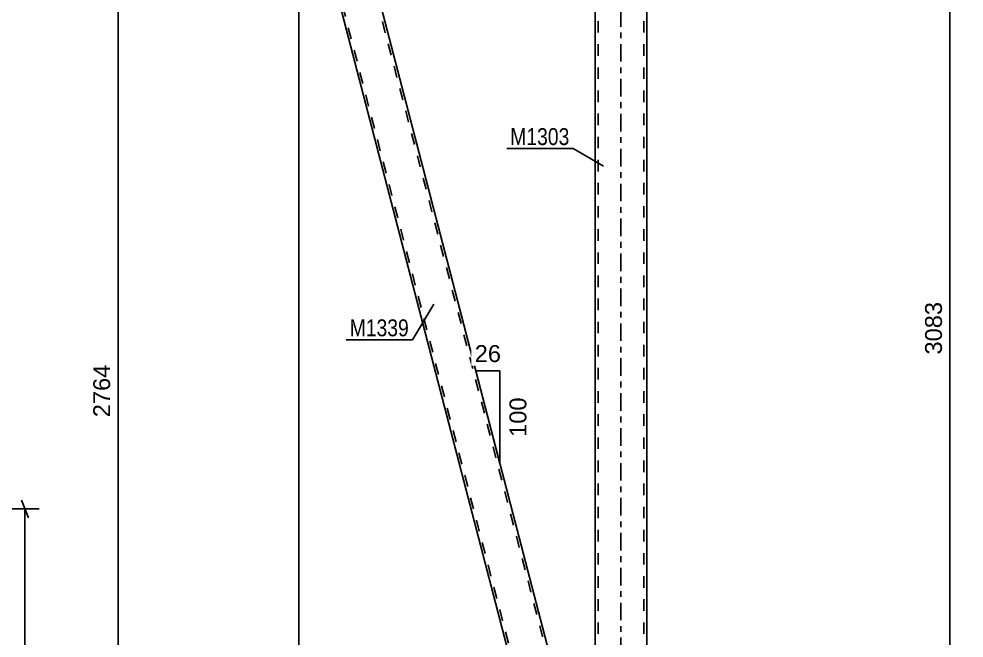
# Model space of a CAD drawing. Header units: millimetres. Extents: x 0 to 841, y 0 to 594.
# Drawn here: x 334.7 to 495, y 358.9 to 463.9 of the extents above; entities that cross this region are included whole.
import ezdxf

# ---------------------------------------------------------------- set-up
doc = ezdxf.new("R2010")
doc.units = ezdxf.units.MM
doc.linetypes.add('DXK_LINE_DOT2', pattern=[3.9198, 1.9599, -1.9599])
doc.linetypes.add('DXK_LINE_DOT3', pattern=[5.9187, 2.979, -0.9799, 0.9799, -0.9799])
doc.styles.add('Arial', font='ARIAL.TTF', dxfattribs={"height": 0.2})
doc.styles.add('Arial Narrow', font='ARIALN.TTF', dxfattribs={"height": 0.2})

# ---------------------------------------------------------------- blocks, each defined once
blk = doc.blocks.new('Part-318884472-3549 - 3517')
at = {"color": 7, "linetype": 'DXK_LINE_DOT2'}
for p, q in [((441.18, 501.35), (432.38, 501.35)), ((432.38, 476.39), (432.38, 501.35)), ((432.91, 308.68), (432.91, 501.35)), ((440.64, 308.68), (440.64, 501.35)), ((441.18, 476.39), (441.18, 501.35)), ((432.38, 308.68), (432.38, 335.87)), ((441.18, 308.68), (441.18, 335.87)), ((432.38, 308.68), (432.38, 308.68)), ((432.46, 308.68), (432.38, 308.68)), ((432.38, 308.68), (432.46, 308.68)), ((432.69, 308.68), (432.46, 308.68)), ((432.46, 308.68), (432.69, 308.68)), ((433.03, 308.68), (432.69, 308.68)), ((432.69, 308.68), (433.03, 308.68)), ((432.91, 308.68), (432.91, 308.68)), ((432.91, 308.68), (432.95, 308.68)), ((432.95, 308.68), (432.91, 308.68)), ((432.95, 308.68), (433.07, 308.68)), ((433.07, 308.68), (432.95, 308.68)), ((433.44, 308.68), (433.03, 308.68)), ((433.03, 308.68), (433.44, 308.68)), ((433.07, 308.68), (433.24, 308.68)), ((433.24, 308.68), (433.07, 308.68)), ((433.24, 308.68), (433.44, 308.68)), ((433.44, 308.68), (433.24, 308.68)), ((433.44, 308.68), (440.11, 308.68)), ((433.44, 308.68), (440.11, 308.68)), ((433.44, 308.68), (440.11, 308.68)), ((433.44, 308.68), (440.11, 308.68)), ((440.11, 308.68), (440.31, 308.68)), ((440.31, 308.68), (440.11, 308.68)), ((440.11, 308.68), (440.52, 308.68)), ((440.52, 308.68), (440.11, 308.68)), ((440.31, 308.68), (440.49, 308.68)), ((440.49, 308.68), (440.31, 308.68)), ((440.49, 308.68), (440.6, 308.68)), ((440.6, 308.68), (440.49, 308.68)), ((440.52, 308.68), (440.86, 308.68)), ((440.86, 308.68), (440.52, 308.68)), ((440.6, 308.68), (440.64, 308.68)), ((440.64, 308.68), (440.6, 308.68)), ((440.64, 308.68), (440.64, 308.68)), ((440.86, 308.68), (441.09, 308.68)), ((441.09, 308.68), (440.86, 308.68)), ((441.09, 308.68), (441.18, 308.68)), ((441.18, 308.68), (441.09, 308.68)), ((441.18, 308.68), (441.18, 308.68))]:
    blk.add_line(p, q, dxfattribs=at)
at = {"color": 7, "linetype": 'DXK_LINE_DOT3'}
blk.add_line((436.78, 308.68), (436.78, 501.35), dxfattribs=at)
at = {"color": 2, "linetype": 'Continuous'}
for p, q in [((432.38, 335.87), (432.38, 476.39)), ((441.18, 335.87), (441.18, 476.39))]:
    blk.add_line(p, q, dxfattribs=at)
blk = doc.blocks.new('Part-318884472-3620 - 3517')
at = {"color": 7, "linetype": 'DXK_LINE_DOT2'}
for p, q in [((388.45, 495.25), (382.16, 492.96)), ((432.38, 324.99), (388.08, 495.12)), ((430.54, 308.76), (382.54, 493.1)), ((432.38, 308.76), (432.38, 326.58)), ((432.38, 308.76), (431.71, 308.76))]:
    blk.add_line(p, q, dxfattribs=at)
at = {"color": 2, "linetype": 'Continuous'}
for p, q in [((432.38, 326.58), (388.45, 495.25)), ((430.13, 308.76), (382.16, 492.96)), ((430.13, 308.76), (431.71, 308.76))]:
    blk.add_line(p, q, dxfattribs=at)
blk = doc.blocks.new('StraightDimension-318884472-3390 - 2831')
at = {"color": 7, "linetype": 'Continuous'}
for p, q in [((336.31, 379.32), (335.11, 382.32)), ((306.07, 380.82), (338.11, 380.82)), ((335.71, 168.23), (335.71, 380.82)), ((335.11, 169.73), (336.31, 166.73)), ((296.64, 168.23), (338.11, 168.23))]:
    blk.add_line(p, q, dxfattribs=at)
at = {"color": 0}
blk.add_wipeout([(334.96, 279.57), (330.76, 279.57), (330.76, 269.48), (334.96, 269.48)], dxfattribs=at)
at = {"color": 3, "style": 'Arial'}
blk.add_text('3189', height=2.865, rotation=90.0002, dxfattribs=at).set_placement((334.36, 270.08))
blk = doc.blocks.new('StraightDimension-318884472-3696 - 3517')
at = {"color": 7, "linetype": 'Continuous'}
for p, q in [((493.17, 512.72), (491.97, 515.72)), ((463.24, 514.22), (494.97, 514.22)), ((492.57, 308.68), (492.57, 514.22)), ((491.97, 310.18), (493.17, 307.18)), ((442.18, 308.68), (494.97, 308.68))]:
    blk.add_line(p, q, dxfattribs=at)
at = {"color": 0}
blk.add_wipeout([(491.82, 416.5), (487.62, 416.5), (487.62, 406.4), (491.82, 406.4)], dxfattribs=at)
at = {"color": 3, "style": 'Arial'}
blk.add_text('3083', height=2.865, rotation=90.0002, dxfattribs=at).set_placement((491.22, 407))
blk = doc.blocks.new('StraightDimension-318884472-10814 - 3517')
at = {"color": 7, "linetype": 'Continuous'}
for p, q in [((382.16, 491.96), (382.16, 297.11)), ((430.11, 305.37), (430.11, 297.11)), ((383.66, 300.11), (380.66, 298.91)), ((428.61, 298.91), (431.61, 300.11)), ((382.16, 299.51), (430.11, 299.51))]:
    blk.add_line(p, q, dxfattribs=at)
at = {"color": 0}
blk.add_wipeout([(410.07, 300.26), (410.07, 304.46), (402.2, 304.46), (402.2, 300.26)], dxfattribs=at)
at = {"color": 3, "style": 'Arial'}
blk.add_text('719', height=2.865, dxfattribs=at).set_placement((402.8, 300.86))
blk = doc.blocks.new('AngleDimension-318884472-15220 - 3517')
at = {"color": 7, "linetype": 'Continuous'}
for p, q in [((411.68, 406.05), (412.16, 404.22)), ((416.24, 404.22), (412.16, 404.22)), ((416.24, 388.54), (412.16, 404.22)), ((416.24, 388.54), (416.24, 404.22))]:
    blk.add_line(p, q, dxfattribs=at)
at = {"color": 0}
blk.add_wipeout([(421.34, 400.32), (417.14, 400.32), (417.14, 392.44), (421.34, 392.44)], dxfattribs=at)
at = {"color": 3, "style": 'Arial'}
blk.add_text('100', height=2.865, rotation=90.0002, dxfattribs=at).set_placement((420.74, 393.04))
at = {"color": 0}
blk.add_wipeout([(417.02, 405.12), (417.02, 409.32), (411.38, 409.32), (411.38, 405.12)], dxfattribs=at)
at = {"color": 3, "style": 'Arial'}
blk.add_text('26', height=2.865, dxfattribs=at).set_placement((411.98, 405.72))
blk = doc.blocks.new('StraightDimension-318884472-11333 - 3517')
at = {"color": 7, "linetype": 'Continuous'}
for p, q in [((352.1, 491.46), (350.9, 494.46)), ((381.16, 492.96), (348.65, 492.96)), ((351.5, 308.68), (351.5, 492.96)), ((350.9, 310.18), (352.1, 307.18)), ((432.92, 308.68), (348.65, 308.68))]:
    blk.add_line(p, q, dxfattribs=at)
at = {"color": 0}
blk.add_wipeout([(350.75, 405.87), (346.55, 405.87), (346.55, 395.77), (350.75, 395.77)], dxfattribs=at)
at = {"color": 3, "style": 'Arial'}
blk.add_text('2764', height=2.865, rotation=90.0002, dxfattribs=at).set_placement((350.15, 396.37))
blk = doc.blocks.new('Mark-318884472-3545 - 3517')
at = {"color": 0}
blk.add_wipeout([(428.05, 442.5), (428.05, 445.5), (418, 445.5), (418, 442.5)], dxfattribs=at)
blk.add_wipeout([(428.05, 442.5), (428.05, 445.5), (418, 445.5), (418, 442.5)], dxfattribs=at)
at = {"color": 30, "linetype": 'Continuous'}
for p in [(417.4, 441.9), (433.84, 438.9)]:
    blk.add_line(p, (428.65, 441.9), dxfattribs=at)
at = {"color": 3, "style": 'Arial Narrow'}
blk.add_text('M1303', height=2.863, dxfattribs=at).set_placement((418, 442.5))
blk = doc.blocks.new('Mark-318884472-11172 - 3517')
at = {"color": 0}
blk.add_wipeout([(400.82, 410.09), (400.82, 413.09), (390.77, 413.09), (390.77, 410.09)], dxfattribs=at)
blk.add_wipeout([(400.82, 410.09), (400.82, 413.09), (390.77, 413.09), (390.77, 410.09)], dxfattribs=at)
at = {"color": 30, "linetype": 'Continuous'}
for p in [(405.06, 415.51), (390.17, 409.49)]:
    blk.add_line(p, (401.42, 409.49), dxfattribs=at)
at = {"color": 3, "style": 'Arial Narrow'}
blk.add_text('M1339', height=2.863, dxfattribs=at).set_placement((390.77, 410.09))

msp = doc.modelspace()

# ---------------------------------------------------------------- block references
for name in ['StraightDimension-318884472-3696 - 3517', 'Part-318884472-3549 - 3517', 'Part-318884472-3620 - 3517', 'StraightDimension-318884472-3390 - 2831']:
    msp.add_blockref(name, (0, 0))

# ---------------------------------------------------------------- next in the draw order: block references
msp.add_blockref('StraightDimension-318884472-10814 - 3517', (0, 0))

# ---------------------------------------------------------------- next in the draw order: block references
msp.add_blockref('AngleDimension-318884472-15220 - 3517', (0, 0))

# ---------------------------------------------------------------- next in the draw order: block references
msp.add_blockref('StraightDimension-318884472-11333 - 3517', (0, 0))

# ---------------------------------------------------------------- next in the draw order: block references
for name in ['Mark-318884472-3545 - 3517', 'Mark-318884472-11172 - 3517']:
    msp.add_blockref(name, (0, 0))

doc.saveas('drawing.dxf')
